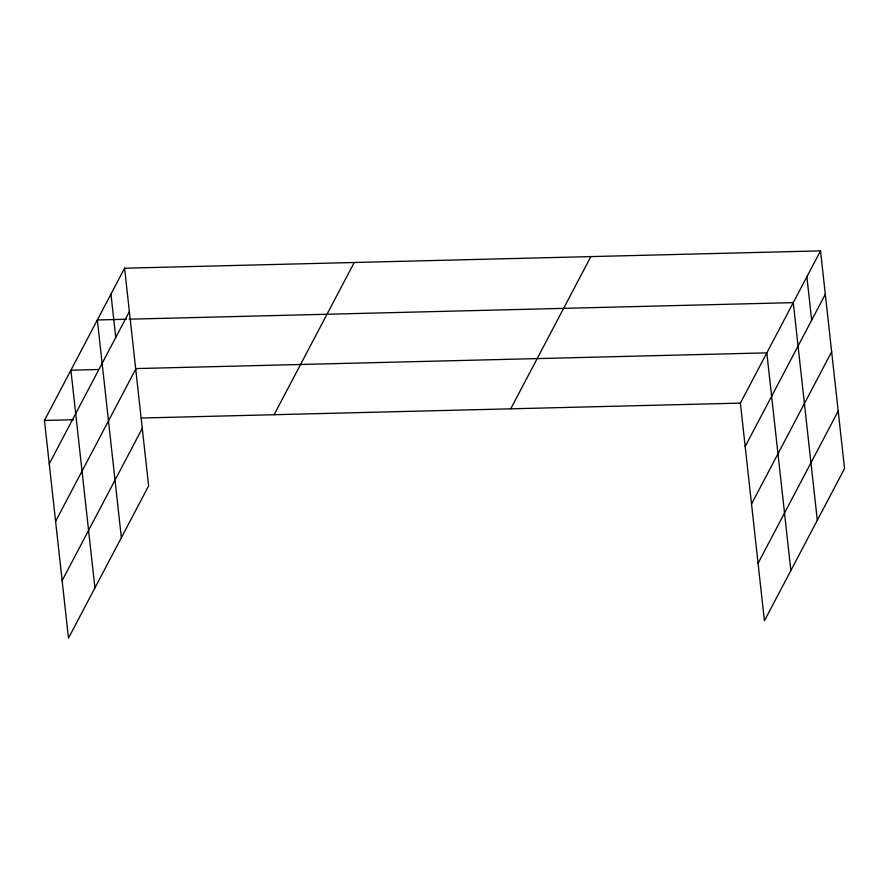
<?xml version="1.0" encoding="UTF-8"?>
<svg xmlns="http://www.w3.org/2000/svg" width="889" height="889" viewBox="0 0 889 889"><rect width="100%" height="100%" fill="white"/><g stroke="black" fill="none" stroke-linecap="round" stroke-linejoin="round"><path stroke-width="1.33" d="M124.582 268.211L148.619 485.894L68.486 638.124L44.45 420.441L124.582 268.211L820.514 250.876L844.55 468.559L764.418 620.789L740.381 403.106L820.514 250.876M49.239 463.847L129.372 311.606M55.596 521.354L135.728 369.124M62.13 580.617L142.262 428.376M274.112 414.719L354.244 262.488M510.731 408.829L590.863 256.599M745.171 446.5L825.314 294.27M751.527 504.019L831.659 351.788M758.073 563.27L838.205 411.04M126.394 319.251L97.334 319.973L121.371 537.656M129.161 319.184L793.277 302.638L817.302 520.309M98.568 369.524L70.898 370.213L94.923 587.885M135.917 368.591L766.829 352.866L790.866 570.549M44.45 420.441L73.498 419.719M141.295 418.03L740.381 403.106M806.89 276.757L811.69 320.151M110.958 294.092L115.748 337.487"/></g></svg>
